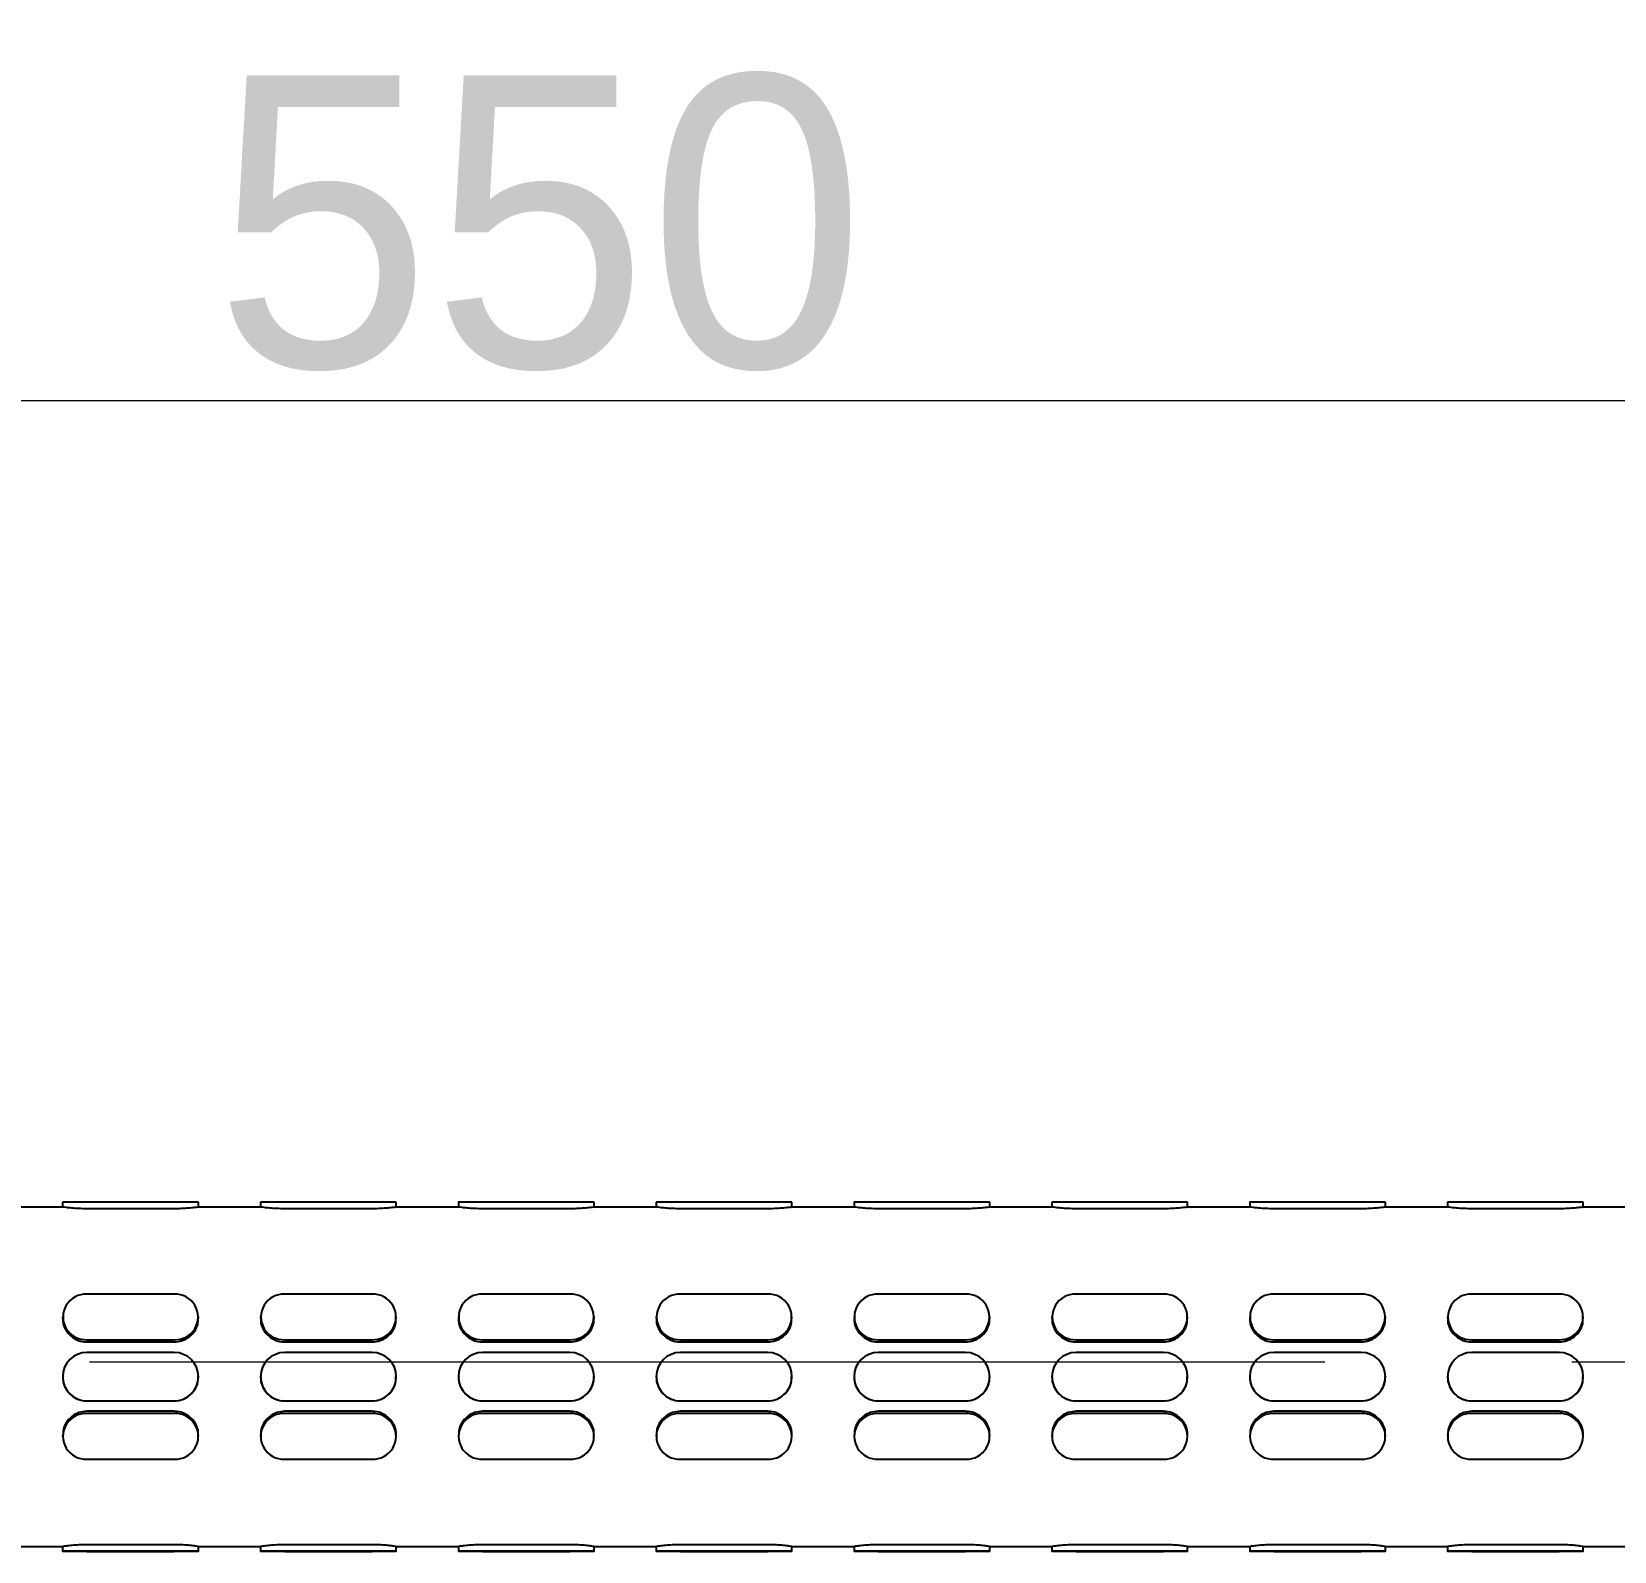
# Model space of a CAD drawing. Extents: x 0 to 3125, y 0 to 2290.
# Drawn here: x 946.8 to 1109.5, y 865 to 1021.3 of the extents above; entities that cross this region are included whole.
import ezdxf

# ---------------------------------------------------------------- set-up
doc = ezdxf.new("R2010")
doc.units = 0
doc.header["$LTSCALE"] = 10
doc.header["$MEASUREMENT"] = 0
doc.header["$PDMODE"] = 3
doc.header["$PDSIZE"] = -10
doc.linetypes.add('CENTERX2', pattern=[20.32, 12.7, -2.54, 2.54, -2.54])
doc.layers.get('0').update_dxf_attribs({"linetype": 'CONTINUOUS'})
doc.layers.get('DEFPOINTS').update_dxf_attribs({"linetype": 'CONTINUOUS'})
doc.layers.add('中心线层', color=1, linetype='CENTERX2', lineweight=25)
doc.styles.add('Daelim Dimension', font='')
doc.styles.get('Daelim Dimension').set_extended_font_data('나눔고딕')
doc.dimstyles.new('DEFAULT', dxfattribs={"dimscale": 2, "dimtxt": 2, "dimasz": 2, "dimexe": 0, "dimexo": 2, "dimgap": 1, "dimtad": 1, "dimdec": 0, "dimzin": 9, "dimdsep": 46, "dimtxsty": 'Daelim Dimension', "dimcen": 0.5, "dimclrd": 5, "dimclre": 5, "dimclrt": 256, "dimadec": 1, "dimazin": 0, "dimtfac": 1, "dimtdec": 0, "dimtix": 1, "dimtmove": 0, "dimatfit": 3, "dimfxl": 1, "dimtolj": 1, "dimtzin": 1, "dimlwd": 9, "dimlwe": 9, "dimarcsym": 0})

# ---------------------------------------------------------------- blocks, each defined once
blk = doc.blocks.new('*D59')
at = {"color": 5, "lineweight": 9, "transparency": 16777216}
for p, q in [((725.05, 904.92), (725.05, 983.29)), ((1269.04, 983.29), (729.05, 983.29)), ((1273.04, 925.36), (1273.04, 983.29))]:
    blk.add_line(p, q, dxfattribs=at)
at = {"color": 5, "transparency": 16777216}
for points in [[(729.05, 983.95), (729.05, 982.62), (725.05, 983.29)], [(1269.04, 983.95), (1269.04, 982.62), (1273.04, 983.29)]]:
    blk.add_solid(points, dxfattribs=at)
at = {"layer": 'DEFPOINTS', "color": 0, "transparency": 16777216}
for p in [(725.05, 983.29), (1273.04, 921.36), (725.05, 900.92)]:
    blk.add_point(p, dxfattribs=at)
at = {"color": 7, "transparency": 16777216, "insert": (999.05, 1001.57), "char_height": 30, "attachment_point": 5, "style": 'Daelim Dimension'}
blk.add_mtext('\\A1;550', dxfattribs=at)

msp = doc.modelspace()

# ---------------------------------------------------------------- linework, layer by layer
at = {"color": 7, "linetype": 'Continuous', "lineweight": 25}
for p, q in [((950.03, 900.42), (943.58, 900.42)), ((949.99, 900.92), (949.99, 900.42)), ((961.46, 900.92), (952.49, 900.92)), ((961.46, 900.24), (952.49, 900.24)), ((970.37, 900.42), (963.92, 900.42)), ((963.95, 900.42), (963.95, 900.92)), ((970.33, 900.92), (970.33, 900.42)), ((981.8, 900.92), (972.83, 900.92)), ((981.8, 900.24), (972.83, 900.24)), ((990.71, 900.42), (984.26, 900.42)), ((984.29, 900.42), (984.29, 900.92)), ((990.68, 900.92), (990.68, 900.42)), ((1002.14, 900.92), (993.17, 900.92)), ((1002.14, 900.24), (993.17, 900.24)), ((1011.05, 900.42), (1004.6, 900.42)), ((1004.63, 900.42), (1004.63, 900.92)), ((1011.02, 900.92), (1011.02, 900.42)), ((1022.48, 900.92), (1013.51, 900.92)), ((1022.48, 900.24), (1013.51, 900.24)), ((1031.39, 900.42), (1024.94, 900.42)), ((1024.97, 900.42), (1024.97, 900.92)), ((1031.36, 900.92), (1031.36, 900.42)), ((1042.82, 900.92), (1033.85, 900.92)), ((1042.82, 900.24), (1033.85, 900.24)), ((1051.73, 900.42), (1045.28, 900.42)), ((1045.31, 900.42), (1045.31, 900.92)), ((1051.7, 900.92), (1051.7, 900.42)), ((1063.16, 900.92), (1054.19, 900.92)), ((1063.16, 900.24), (1054.19, 900.24)), ((1072.07, 900.42), (1065.62, 900.42)), ((1065.65, 900.42), (1065.65, 900.92)), ((1072.04, 900.92), (1072.04, 900.42)), ((1083.5, 900.92), (1074.53, 900.92)), ((1083.5, 900.24), (1074.53, 900.24)), ((1092.41, 900.42), (1085.96, 900.42)), ((1085.99, 900.42), (1085.99, 900.92)), ((1092.38, 900.92), (1092.38, 900.42)), ((1103.84, 900.92), (1094.87, 900.92)), ((1103.84, 900.24), (1094.87, 900.24)), ((1112.75, 900.42), (1106.3, 900.42)), ((1106.33, 900.42), (1106.33, 900.92)), ((961.46, 891.46), (952.49, 891.46)), ((981.8, 891.46), (972.83, 891.46)), ((1002.14, 891.46), (993.17, 891.46)), ((1022.48, 891.46), (1013.51, 891.46)), ((1042.82, 891.46), (1033.85, 891.46)), ((1063.16, 891.46), (1054.19, 891.46)), ((1083.5, 891.46), (1074.53, 891.46)), ((1103.84, 891.46), (1094.87, 891.46)), ((949.99, 889.12), (949.99, 888.95)), ((963.95, 888.95), (963.95, 889.12)), ((970.33, 889.12), (970.33, 888.95)), ((984.29, 888.95), (984.29, 889.12)), ((990.68, 889.12), (990.68, 888.95)), ((1004.63, 888.95), (1004.63, 889.12)), ((1011.02, 889.12), (1011.02, 888.95)), ((1024.97, 888.95), (1024.97, 889.12)), ((1031.36, 889.12), (1031.36, 888.95)), ((1045.31, 888.95), (1045.31, 889.12)), ((1051.7, 889.12), (1051.7, 888.95)), ((1065.65, 888.95), (1065.65, 889.12)), ((1072.04, 889.12), (1072.04, 888.95)), ((1085.99, 888.95), (1085.99, 889.12)), ((1092.38, 889.12), (1092.38, 888.95)), ((1106.33, 888.95), (1106.33, 889.12)), ((952.49, 886.78), (961.46, 886.78)), ((952.49, 886.55), (961.46, 886.55)), ((961.46, 885.48), (952.49, 885.48)), ((972.83, 886.78), (981.8, 886.78)), ((972.83, 886.55), (981.8, 886.55)), ((981.8, 885.48), (972.83, 885.48)), ((993.17, 886.78), (1002.14, 886.78)), ((993.17, 886.55), (1002.14, 886.55)), ((1002.14, 885.48), (993.17, 885.48)), ((1013.51, 886.78), (1022.48, 886.78)), ((1013.51, 886.55), (1022.48, 886.55)), ((1022.48, 885.48), (1013.51, 885.48)), ((1033.85, 886.78), (1042.82, 886.78)), ((1033.85, 886.55), (1042.82, 886.55)), ((1042.82, 885.48), (1033.85, 885.48)), ((1054.19, 886.78), (1063.16, 886.78)), ((1054.19, 886.55), (1063.16, 886.55)), ((1063.16, 885.48), (1054.19, 885.48)), ((1074.53, 886.78), (1083.5, 886.78)), ((1074.53, 886.55), (1083.5, 886.55)), ((1083.5, 885.48), (1074.53, 885.48)), ((1094.87, 886.78), (1103.84, 886.78)), ((1094.87, 886.55), (1103.84, 886.55)), ((1103.84, 885.48), (1094.87, 885.48)), ((949.99, 882.98), (949.99, 882.98)), ((963.95, 882.98), (963.95, 882.98)), ((970.33, 882.98), (970.33, 882.98)), ((984.29, 882.98), (984.29, 882.98)), ((990.68, 882.98), (990.68, 882.98)), ((1004.63, 882.98), (1004.63, 882.98)), ((1011.02, 882.98), (1011.02, 882.98)), ((1024.97, 882.98), (1024.97, 882.98)), ((1031.36, 882.98), (1031.36, 882.98)), ((1045.31, 882.98), (1045.31, 882.98)), ((1051.7, 882.98), (1051.7, 882.98)), ((1065.65, 882.98), (1065.65, 882.98)), ((1072.04, 882.98), (1072.04, 882.98)), ((1085.99, 882.98), (1085.99, 882.98)), ((1092.38, 882.98), (1092.38, 882.98)), ((1106.33, 882.98), (1106.33, 882.98)), ((952.49, 880.49), (961.46, 880.49)), ((952.49, 880.49), (961.46, 880.49)), ((972.83, 880.49), (981.8, 880.49)), ((972.83, 880.49), (981.8, 880.49)), ((993.17, 880.49), (1002.14, 880.49)), ((993.17, 880.49), (1002.14, 880.49)), ((1013.51, 880.49), (1022.48, 880.49)), ((1013.51, 880.49), (1022.48, 880.49)), ((1033.85, 880.49), (1042.82, 880.49)), ((1033.85, 880.49), (1042.82, 880.49)), ((1054.19, 880.49), (1063.16, 880.49)), ((1054.19, 880.49), (1063.16, 880.49)), ((1074.53, 880.49), (1083.5, 880.49)), ((1074.53, 880.49), (1083.5, 880.49)), ((1094.87, 880.49), (1103.84, 880.49)), ((1094.87, 880.49), (1103.84, 880.49)), ((961.46, 879.42), (952.49, 879.42)), ((961.46, 879.19), (952.49, 879.19)), ((981.8, 879.42), (972.83, 879.42)), ((981.8, 879.19), (972.83, 879.19)), ((1002.14, 879.42), (993.17, 879.42)), ((1002.14, 879.19), (993.17, 879.19)), ((1022.48, 879.42), (1013.51, 879.42)), ((1022.48, 879.19), (1013.51, 879.19)), ((1042.82, 879.42), (1033.85, 879.42)), ((1042.82, 879.19), (1033.85, 879.19)), ((1063.16, 879.42), (1054.19, 879.42)), ((1063.16, 879.19), (1054.19, 879.19)), ((1083.5, 879.42), (1074.53, 879.42)), ((1083.5, 879.19), (1074.53, 879.19)), ((1103.84, 879.42), (1094.87, 879.42)), ((1103.84, 879.19), (1094.87, 879.19)), ((949.99, 877.02), (949.99, 876.85)), ((963.95, 876.85), (963.95, 877.02)), ((970.33, 877.02), (970.33, 876.85)), ((984.29, 876.85), (984.29, 877.02)), ((990.68, 877.02), (990.68, 876.85)), ((1004.63, 876.85), (1004.63, 877.02)), ((1011.02, 877.02), (1011.02, 876.85)), ((1024.97, 876.85), (1024.97, 877.02)), ((1031.36, 877.02), (1031.36, 876.85)), ((1045.31, 876.85), (1045.31, 877.02)), ((1051.7, 877.02), (1051.7, 876.85)), ((1065.65, 876.85), (1065.65, 877.02)), ((1072.04, 877.02), (1072.04, 876.85)), ((1085.99, 876.85), (1085.99, 877.02)), ((1092.38, 877.02), (1092.38, 876.85)), ((1106.33, 876.85), (1106.33, 877.02)), ((952.49, 874.5), (961.46, 874.5)), ((972.83, 874.5), (981.8, 874.5)), ((993.17, 874.5), (1002.14, 874.5)), ((1013.51, 874.5), (1022.48, 874.5)), ((1033.85, 874.5), (1042.82, 874.5)), ((1054.19, 874.5), (1063.16, 874.5)), ((1074.53, 874.5), (1083.5, 874.5)), ((1094.87, 874.5), (1103.84, 874.5)), ((961.46, 865.71), (952.49, 865.71)), ((981.8, 865.71), (972.83, 865.71)), ((1002.14, 865.71), (993.17, 865.71)), ((1022.48, 865.71), (1013.51, 865.71)), ((1042.82, 865.71), (1033.85, 865.71)), ((1063.16, 865.71), (1054.19, 865.71)), ((1083.5, 865.71), (1074.53, 865.71)), ((1103.84, 865.71), (1094.87, 865.71)), ((943.58, 865.53), (950.03, 865.53)), ((949.99, 865.53), (949.99, 865.03)), ((961.46, 865.03), (952.49, 865.03)), ((952.49, 865.02), (961.46, 865.02)), ((963.92, 865.53), (970.37, 865.53)), ((963.95, 865.03), (963.95, 865.53)), ((970.33, 865.53), (970.33, 865.03)), ((981.8, 865.03), (972.83, 865.03)), ((972.83, 865.02), (981.8, 865.02)), ((984.26, 865.53), (990.71, 865.53)), ((984.29, 865.03), (984.29, 865.53)), ((990.68, 865.53), (990.68, 865.03)), ((1002.14, 865.03), (993.17, 865.03)), ((993.17, 865.02), (1002.14, 865.02)), ((1004.6, 865.53), (1011.05, 865.53)), ((1004.63, 865.03), (1004.63, 865.53)), ((1011.02, 865.53), (1011.02, 865.03)), ((1022.48, 865.03), (1013.51, 865.03)), ((1013.51, 865.02), (1022.48, 865.02)), ((1024.94, 865.53), (1031.39, 865.53)), ((1024.97, 865.03), (1024.97, 865.53)), ((1031.36, 865.53), (1031.36, 865.03)), ((1042.82, 865.03), (1033.85, 865.03)), ((1033.85, 865.02), (1042.82, 865.02)), ((1045.28, 865.53), (1051.73, 865.53)), ((1045.31, 865.03), (1045.31, 865.53)), ((1051.7, 865.53), (1051.7, 865.03)), ((1063.16, 865.03), (1054.19, 865.03)), ((1054.19, 865.02), (1063.16, 865.02)), ((1065.62, 865.53), (1072.07, 865.53)), ((1065.65, 865.03), (1065.65, 865.53)), ((1072.04, 865.53), (1072.04, 865.03)), ((1083.5, 865.03), (1074.53, 865.03)), ((1074.53, 865.02), (1083.5, 865.02)), ((1085.96, 865.53), (1092.41, 865.53)), ((1085.99, 865.03), (1085.99, 865.53)), ((1092.38, 865.53), (1092.38, 865.03)), ((1103.84, 865.03), (1094.87, 865.03)), ((1094.87, 865.02), (1103.84, 865.02)), ((1106.3, 865.53), (1112.75, 865.53)), ((1106.33, 865.03), (1106.33, 865.53))]:
    msp.add_line(p, q, dxfattribs=at)
at = {"color": 7, "linetype": 'Continuous', "lineweight": 25, "flags": 128}
for points in [[(952.49, 865.03), (951.53, 865.03), (950.72, 865.03), (950.18, 865.03), (949.99, 865.03), (950.18, 865.03), (950.72, 865.03), (951.53, 865.03), (952.49, 865.02)], [(961.46, 865.02), (962.42, 865.03), (963.22, 865.03), (963.76, 865.03), (963.95, 865.03), (963.76, 865.03), (963.22, 865.03), (962.42, 865.03), (961.46, 865.03)], [(972.83, 865.03), (971.87, 865.03), (971.07, 865.03), (970.52, 865.03), (970.33, 865.03), (970.52, 865.03), (971.07, 865.03), (971.87, 865.03), (972.83, 865.02)], [(981.8, 865.02), (982.76, 865.03), (983.56, 865.03), (984.1, 865.03), (984.29, 865.03), (984.1, 865.03), (983.56, 865.03), (982.76, 865.03), (981.8, 865.03)], [(993.17, 865.03), (992.21, 865.03), (991.41, 865.03), (990.86, 865.03), (990.68, 865.03), (990.86, 865.03), (991.41, 865.03), (992.21, 865.03), (993.17, 865.02)], [(1002.14, 865.02), (1003.1, 865.03), (1003.9, 865.03), (1004.44, 865.03), (1004.63, 865.03), (1004.44, 865.03), (1003.9, 865.03), (1003.1, 865.03), (1002.14, 865.03)], [(1013.51, 865.03), (1012.55, 865.03), (1011.75, 865.03), (1011.2, 865.03), (1011.02, 865.03), (1011.2, 865.03), (1011.75, 865.03), (1012.55, 865.03), (1013.51, 865.02)], [(1022.48, 865.02), (1023.44, 865.03), (1024.24, 865.03), (1024.78, 865.03), (1024.97, 865.03), (1024.78, 865.03), (1024.24, 865.03), (1023.44, 865.03), (1022.48, 865.03)], [(1033.85, 865.03), (1032.89, 865.03), (1032.09, 865.03), (1031.54, 865.03), (1031.36, 865.03), (1031.54, 865.03), (1032.09, 865.03), (1032.89, 865.03), (1033.85, 865.02)], [(1042.82, 865.02), (1043.78, 865.03), (1044.58, 865.03), (1045.12, 865.03), (1045.31, 865.03), (1045.12, 865.03), (1044.58, 865.03), (1043.78, 865.03), (1042.82, 865.03)], [(1054.19, 865.03), (1053.23, 865.03), (1052.43, 865.03), (1051.89, 865.03), (1051.7, 865.03), (1051.89, 865.03), (1052.43, 865.03), (1053.23, 865.03), (1054.19, 865.02)], [(1063.16, 865.02), (1064.12, 865.03), (1064.92, 865.03), (1065.46, 865.03), (1065.65, 865.03), (1065.46, 865.03), (1064.92, 865.03), (1064.12, 865.03), (1063.16, 865.03)], [(1074.53, 865.03), (1073.57, 865.03), (1072.77, 865.03), (1072.23, 865.03), (1072.04, 865.03), (1072.23, 865.03), (1072.77, 865.03), (1073.57, 865.03), (1074.53, 865.02)], [(1083.5, 865.02), (1084.46, 865.03), (1085.26, 865.03), (1085.8, 865.03), (1085.99, 865.03), (1085.8, 865.03), (1085.26, 865.03), (1084.46, 865.03), (1083.5, 865.03)], [(1094.87, 865.03), (1093.91, 865.03), (1093.11, 865.03), (1092.57, 865.03), (1092.38, 865.03), (1092.57, 865.03), (1093.11, 865.03), (1093.91, 865.03), (1094.87, 865.02)], [(1103.84, 865.02), (1104.8, 865.03), (1105.6, 865.03), (1106.14, 865.03), (1106.33, 865.03), (1106.14, 865.03), (1105.6, 865.03), (1104.8, 865.03), (1103.84, 865.03)]]:
    msp.add_lwpolyline(points, dxfattribs=at)
at = {"color": 7, "linetype": 'Continuous', "lineweight": 25}
for centre, radius, start, end in [((951.86, -135.32), 1036.25, 89.96558, 90.10338), ((962.08, -135.32), 1036.25, 89.89662, 90.03442), ((972.2, -135.32), 1036.25, 89.96558, 90.10338), ((982.42, -135.32), 1036.25, 89.89662, 90.03442), ((992.54, -135.32), 1036.25, 89.96558, 90.10338), ((1002.76, -135.32), 1036.25, 89.89662, 90.03442), ((1012.88, -135.32), 1036.25, 89.96558, 90.10338), ((1023.1, -135.32), 1036.25, 89.89662, 90.03442), ((1033.22, -135.32), 1036.25, 89.96558, 90.10338), ((1043.44, -135.32), 1036.25, 89.89662, 90.03442), ((1053.56, -135.32), 1036.25, 89.96558, 90.10338), ((1063.78, -135.32), 1036.25, 89.89662, 90.03442), ((1073.9, -135.32), 1036.25, 89.96558, 90.10338), ((1084.12, -135.32), 1036.25, 89.89662, 90.03442), ((1094.24, -135.32), 1036.25, 89.96558, 90.10338), ((1104.46, -135.32), 1036.25, 89.89662, 90.03442), ((952.37, 889.12), 2.34, 87.1225, 272.8775), ((961.58, 889.12), 2.34, 267.1225, 92.8775), ((972.71, 889.12), 2.34, 87.1225, 272.8775), ((981.92, 889.12), 2.34, 267.1225, 92.8775), ((993.05, 889.12), 2.34, 87.1225, 272.8775), ((1002.26, 889.12), 2.34, 267.1225, 92.8775), ((1013.39, 889.12), 2.34, 87.1225, 272.8775), ((1022.6, 889.12), 2.34, 267.1225, 92.8775), ((1033.73, 889.12), 2.34, 87.1225, 272.8775), ((1042.94, 889.12), 2.34, 267.1225, 92.8775), ((1054.07, 889.12), 2.34, 87.1225, 272.8775), ((1063.28, 889.12), 2.34, 267.1225, 92.8775), ((1074.41, 889.12), 2.34, 87.1225, 272.8775), ((1083.62, 889.12), 2.34, 267.1225, 92.8775), ((1094.75, 889.12), 2.34, 87.1225, 272.8775), ((1103.96, 889.12), 2.34, 267.1225, 92.8775), ((952.49, 882.98), 2.49, 90, 270), ((961.46, 882.98), 2.49, 270, 90), ((972.83, 882.98), 2.49, 90, 270), ((981.8, 882.98), 2.49, 270, 90), ((993.17, 882.98), 2.49, 90, 270), ((1002.14, 882.98), 2.49, 270, 90), ((1013.51, 882.98), 2.49, 90, 270), ((1022.48, 882.98), 2.49, 270, 90), ((1033.85, 882.98), 2.49, 90, 270), ((1042.82, 882.98), 2.49, 270, 90), ((1054.19, 882.98), 2.49, 90, 270), ((1063.16, 882.98), 2.49, 270, 90), ((1074.53, 882.98), 2.49, 90, 270), ((1083.5, 882.98), 2.49, 270, 90), ((1094.87, 882.98), 2.49, 90, 270), ((1103.84, 882.98), 2.49, 270, 90), ((952.37, 876.85), 2.35, 87.1426, 272.8574), ((961.58, 876.85), 2.35, 267.1426, 92.8574), ((972.71, 876.85), 2.35, 87.1426, 272.8574), ((981.92, 876.85), 2.35, 267.1426, 92.8574), ((993.05, 876.85), 2.35, 87.1426, 272.8574), ((1002.26, 876.85), 2.35, 267.1426, 92.8574), ((1013.39, 876.85), 2.35, 87.1426, 272.8574), ((1022.6, 876.85), 2.35, 267.1426, 92.8574), ((1033.73, 876.85), 2.35, 87.1426, 272.8574), ((1042.94, 876.85), 2.35, 267.1426, 92.8574), ((1054.07, 876.85), 2.35, 87.1426, 272.8574), ((1063.28, 876.85), 2.35, 267.1426, 92.8574), ((1074.41, 876.85), 2.35, 87.1426, 272.8574), ((1083.62, 876.85), 2.35, 267.1426, 92.8574), ((1094.75, 876.85), 2.35, 87.1426, 272.8574), ((1103.96, 876.85), 2.35, 267.1426, 92.8574)]:
    msp.add_arc(centre, radius, start, end, dxfattribs=at)
for points, knots in [([(952.49, 900.24), (952.21, 900.25), (951.65, 900.26), (950.91, 900.31), (950.35, 900.37), (950.03, 900.42), (950.03, 900.42), (950.03, 900.42)], [0, 0, 0, 0, 0.21392, 0.427788, 0.643031, 0.859194, 1, 1, 1, 1]), ([(963.92, 900.42), (963.93, 900.42), (963.97, 900.42), (963.74, 900.39), (963.27, 900.34), (962.57, 900.27), (961.93, 900.25), (961.56, 900.25), (961.46, 900.24)], [0, 0, 0, 0, 0.0684046, 0.2813361, 0.4950203, 0.7106049, 0.9263105, 1, 1, 1, 1]), ([(972.83, 900.24), (972.55, 900.25), (971.99, 900.26), (971.25, 900.31), (970.69, 900.37), (970.37, 900.42), (970.37, 900.42), (970.37, 900.42)], [0, 0, 0, 0, 0.2139203, 0.4277875, 0.6430314, 0.8591936, 1, 1, 1, 1]), ([(984.26, 900.42), (984.27, 900.42), (984.31, 900.42), (984.08, 900.39), (983.61, 900.34), (982.91, 900.27), (982.27, 900.25), (981.9, 900.25), (981.8, 900.24)], [0, 0, 0, 0, 0.0684046, 0.2813361, 0.4950203, 0.7106049, 0.9263105, 1, 1, 1, 1]), ([(993.17, 900.24), (992.89, 900.25), (992.33, 900.26), (991.59, 900.31), (991.03, 900.37), (990.71, 900.42), (990.71, 900.42), (990.71, 900.42)], [0, 0, 0, 0, 0.2139203, 0.4277875, 0.6430314, 0.8591936, 1, 1, 1, 1]), ([(1004.6, 900.42), (1004.61, 900.42), (1004.65, 900.42), (1004.42, 900.39), (1003.95, 900.34), (1003.25, 900.27), (1002.61, 900.25), (1002.24, 900.25), (1002.14, 900.24)], [0, 0, 0, 0, 0.0684046, 0.2813361, 0.4950203, 0.7106049, 0.9263105, 1, 1, 1, 1]), ([(1013.51, 900.24), (1013.23, 900.25), (1012.67, 900.26), (1011.93, 900.31), (1011.37, 900.37), (1011.05, 900.42), (1011.05, 900.42), (1011.05, 900.42)], [0, 0, 0, 0, 0.21392, 0.427788, 0.643031, 0.859194, 1, 1, 1, 1]), ([(1024.94, 900.42), (1024.95, 900.42), (1024.99, 900.42), (1024.76, 900.39), (1024.29, 900.34), (1023.59, 900.27), (1022.95, 900.25), (1022.58, 900.25), (1022.48, 900.24)], [0, 0, 0, 0, 0.0684046, 0.2813361, 0.4950203, 0.7106049, 0.9263105, 1, 1, 1, 1]), ([(1033.85, 900.24), (1033.57, 900.25), (1033.01, 900.26), (1032.27, 900.31), (1031.71, 900.37), (1031.39, 900.42), (1031.39, 900.42), (1031.39, 900.42)], [0, 0, 0, 0, 0.21392, 0.427788, 0.643031, 0.859194, 1, 1, 1, 1]), ([(1045.28, 900.42), (1045.29, 900.42), (1045.33, 900.42), (1045.1, 900.39), (1044.63, 900.34), (1043.93, 900.27), (1043.29, 900.25), (1042.92, 900.25), (1042.82, 900.24)], [0, 0, 0, 0, 0.0684046, 0.2813361, 0.4950203, 0.7106049, 0.9263105, 1, 1, 1, 1]), ([(1054.19, 900.24), (1053.91, 900.25), (1053.35, 900.26), (1052.61, 900.31), (1052.05, 900.37), (1051.73, 900.42), (1051.73, 900.42), (1051.73, 900.42)], [0, 0, 0, 0, 0.21392, 0.427788, 0.643031, 0.859194, 1, 1, 1, 1]), ([(1065.62, 900.42), (1065.63, 900.42), (1065.67, 900.42), (1065.44, 900.39), (1064.97, 900.34), (1064.27, 900.27), (1063.63, 900.25), (1063.26, 900.25), (1063.16, 900.24)], [0, 0, 0, 0, 0.0684046, 0.2813361, 0.4950203, 0.7106049, 0.9263105, 1, 1, 1, 1]), ([(1074.53, 900.24), (1074.25, 900.25), (1073.69, 900.26), (1072.95, 900.31), (1072.39, 900.37), (1072.07, 900.42), (1072.07, 900.42), (1072.07, 900.42)], [0, 0, 0, 0, 0.21392, 0.427788, 0.643031, 0.859194, 1, 1, 1, 1]), ([(1085.96, 900.42), (1085.97, 900.42), (1086.01, 900.42), (1085.78, 900.39), (1085.31, 900.34), (1084.61, 900.27), (1083.97, 900.25), (1083.6, 900.25), (1083.5, 900.24)], [0, 0, 0, 0, 0.068405, 0.281336, 0.49502, 0.710605, 0.92631, 1, 1, 1, 1]), ([(1094.87, 900.24), (1094.59, 900.25), (1094.03, 900.26), (1093.29, 900.31), (1092.73, 900.37), (1092.41, 900.42), (1092.41, 900.42), (1092.41, 900.42)], [0, 0, 0, 0, 0.21392, 0.427788, 0.643031, 0.859194, 1, 1, 1, 1]), ([(1106.3, 900.42), (1106.31, 900.42), (1106.35, 900.42), (1106.12, 900.39), (1105.65, 900.34), (1104.95, 900.27), (1104.31, 900.25), (1103.94, 900.25), (1103.84, 900.24)], [0, 0, 0, 0, 0.0684046, 0.2813361, 0.4950203, 0.7106049, 0.9263105, 1, 1, 1, 1]), ([(950.03, 888.95), (950.02, 888.86), (949.98, 888.52), (950.21, 887.91), (950.68, 887.24), (951.37, 886.76), (952.02, 886.56), (952.39, 886.55), (952.49, 886.55)], [0, 0, 0, 0, 0.070496, 0.28295, 0.496154, 0.711255, 0.926476, 1, 1, 1, 1]), ([(961.46, 886.55), (961.74, 886.58), (962.3, 886.63), (963.04, 887.05), (963.6, 887.66), (963.92, 888.33), (963.92, 888.77), (963.92, 888.95)], [0, 0, 0, 0, 0.213248, 0.426444, 0.641012, 0.856495, 1, 1, 1, 1]), ([(970.37, 888.95), (970.36, 888.86), (970.32, 888.52), (970.55, 887.91), (971.02, 887.24), (971.71, 886.76), (972.36, 886.56), (972.73, 886.55), (972.83, 886.55)], [0, 0, 0, 0, 0.070496, 0.28295, 0.496154, 0.711255, 0.926476, 1, 1, 1, 1]), ([(981.8, 886.55), (982.08, 886.58), (982.64, 886.63), (983.38, 887.05), (983.94, 887.66), (984.26, 888.33), (984.26, 888.77), (984.26, 888.95)], [0, 0, 0, 0, 0.213248, 0.426444, 0.641012, 0.856495, 1, 1, 1, 1]), ([(990.71, 888.95), (990.7, 888.86), (990.66, 888.52), (990.89, 887.91), (991.36, 887.24), (992.06, 886.76), (992.7, 886.56), (993.07, 886.55), (993.17, 886.55)], [0, 0, 0, 0, 0.070496, 0.28295, 0.496154, 0.711255, 0.926476, 1, 1, 1, 1]), ([(1002.14, 886.55), (1002.42, 886.58), (1002.98, 886.63), (1003.72, 887.05), (1004.28, 887.66), (1004.6, 888.33), (1004.6, 888.77), (1004.6, 888.95)], [0, 0, 0, 0, 0.213248, 0.426444, 0.641012, 0.856495, 1, 1, 1, 1]), ([(1011.05, 888.95), (1011.04, 888.86), (1011, 888.52), (1011.23, 887.91), (1011.7, 887.24), (1012.4, 886.76), (1013.04, 886.56), (1013.41, 886.55), (1013.51, 886.55)], [0, 0, 0, 0, 0.070496, 0.28295, 0.496154, 0.711255, 0.926476, 1, 1, 1, 1]), ([(1022.48, 886.55), (1022.76, 886.58), (1023.32, 886.63), (1024.06, 887.05), (1024.62, 887.66), (1024.94, 888.33), (1024.94, 888.77), (1024.94, 888.95)], [0, 0, 0, 0, 0.213248, 0.426444, 0.641012, 0.856495, 1, 1, 1, 1]), ([(1031.39, 888.95), (1031.38, 888.86), (1031.34, 888.52), (1031.57, 887.91), (1032.04, 887.24), (1032.74, 886.76), (1033.38, 886.56), (1033.75, 886.55), (1033.85, 886.55)], [0, 0, 0, 0, 0.070496, 0.28295, 0.496154, 0.711255, 0.926476, 1, 1, 1, 1]), ([(1042.82, 886.55), (1043.1, 886.58), (1043.66, 886.63), (1044.4, 887.05), (1044.96, 887.66), (1045.28, 888.33), (1045.28, 888.77), (1045.28, 888.95)], [0, 0, 0, 0, 0.213248, 0.426444, 0.641012, 0.856495, 1, 1, 1, 1]), ([(1051.73, 888.95), (1051.72, 888.86), (1051.68, 888.52), (1051.91, 887.91), (1052.38, 887.24), (1053.08, 886.76), (1053.72, 886.56), (1054.09, 886.55), (1054.19, 886.55)], [0, 0, 0, 0, 0.070496, 0.28295, 0.496154, 0.711255, 0.926476, 1, 1, 1, 1]), ([(1063.16, 886.55), (1063.44, 886.58), (1064, 886.63), (1064.74, 887.05), (1065.3, 887.66), (1065.62, 888.33), (1065.62, 888.77), (1065.62, 888.95)], [0, 0, 0, 0, 0.213248, 0.426444, 0.641012, 0.856495, 1, 1, 1, 1]), ([(1072.07, 888.95), (1072.06, 888.86), (1072.02, 888.52), (1072.25, 887.91), (1072.72, 887.24), (1073.42, 886.76), (1074.06, 886.56), (1074.43, 886.55), (1074.53, 886.55)], [0, 0, 0, 0, 0.070496, 0.28295, 0.496154, 0.711255, 0.926476, 1, 1, 1, 1]), ([(1083.5, 886.55), (1083.78, 886.58), (1084.34, 886.63), (1085.08, 887.05), (1085.64, 887.66), (1085.96, 888.33), (1085.96, 888.77), (1085.96, 888.95)], [0, 0, 0, 0, 0.213248, 0.426444, 0.641012, 0.856495, 1, 1, 1, 1]), ([(1092.41, 888.95), (1092.4, 888.86), (1092.36, 888.52), (1092.59, 887.91), (1093.06, 887.24), (1093.76, 886.76), (1094.4, 886.56), (1094.77, 886.55), (1094.87, 886.55)], [0, 0, 0, 0, 0.070496, 0.28295, 0.496154, 0.711255, 0.926476, 1, 1, 1, 1]), ([(1103.84, 886.55), (1104.12, 886.58), (1104.68, 886.63), (1105.42, 887.05), (1105.98, 887.66), (1106.3, 888.33), (1106.3, 888.77), (1106.3, 888.95)], [0, 0, 0, 0, 0.213248, 0.426444, 0.641012, 0.856495, 1, 1, 1, 1]), ([(950.03, 882.98), (950.02, 882.89), (949.98, 882.52), (950.21, 881.89), (950.68, 881.2), (951.37, 880.7), (952.02, 880.51), (952.39, 880.49), (952.49, 880.49)], [0, 0, 0, 0, 0.070496, 0.28295, 0.496154, 0.711255, 0.926476, 1, 1, 1, 1]), ([(961.46, 880.49), (961.74, 880.52), (962.3, 880.57), (963.04, 881), (963.6, 881.63), (963.92, 882.33), (963.92, 882.8), (963.92, 882.99)], [0, 0, 0, 0, 0.213248, 0.426444, 0.641012, 0.856495, 1, 1, 1, 1]), ([(970.37, 882.98), (970.36, 882.89), (970.32, 882.52), (970.55, 881.89), (971.02, 881.2), (971.71, 880.7), (972.36, 880.51), (972.73, 880.49), (972.83, 880.49)], [0, 0, 0, 0, 0.070496, 0.28295, 0.496154, 0.711255, 0.926476, 1, 1, 1, 1]), ([(981.8, 880.49), (982.08, 880.52), (982.64, 880.57), (983.38, 881), (983.94, 881.63), (984.26, 882.33), (984.26, 882.8), (984.26, 882.99)], [0, 0, 0, 0, 0.213248, 0.426444, 0.641012, 0.856495, 1, 1, 1, 1]), ([(990.71, 882.98), (990.7, 882.89), (990.66, 882.52), (990.89, 881.89), (991.36, 881.2), (992.06, 880.7), (992.7, 880.51), (993.07, 880.49), (993.17, 880.49)], [0, 0, 0, 0, 0.070496, 0.28295, 0.496154, 0.711255, 0.926476, 1, 1, 1, 1]), ([(1002.14, 880.49), (1002.42, 880.52), (1002.98, 880.57), (1003.72, 881), (1004.28, 881.63), (1004.6, 882.33), (1004.6, 882.8), (1004.6, 882.99)], [0, 0, 0, 0, 0.213248, 0.426444, 0.641012, 0.856495, 1, 1, 1, 1]), ([(1011.05, 882.98), (1011.04, 882.89), (1011, 882.52), (1011.23, 881.89), (1011.7, 881.2), (1012.4, 880.7), (1013.04, 880.51), (1013.41, 880.49), (1013.51, 880.49)], [0, 0, 0, 0, 0.070496, 0.28295, 0.496154, 0.711255, 0.926476, 1, 1, 1, 1]), ([(1022.48, 880.49), (1022.76, 880.52), (1023.32, 880.57), (1024.06, 881), (1024.62, 881.63), (1024.94, 882.33), (1024.94, 882.8), (1024.94, 882.99)], [0, 0, 0, 0, 0.213248, 0.426444, 0.641012, 0.856495, 1, 1, 1, 1]), ([(1031.39, 882.98), (1031.38, 882.89), (1031.34, 882.52), (1031.57, 881.89), (1032.04, 881.2), (1032.74, 880.7), (1033.38, 880.51), (1033.75, 880.49), (1033.85, 880.49)], [0, 0, 0, 0, 0.070496, 0.28295, 0.496154, 0.711255, 0.926476, 1, 1, 1, 1]), ([(1042.82, 880.49), (1043.1, 880.52), (1043.66, 880.57), (1044.4, 881), (1044.96, 881.63), (1045.28, 882.33), (1045.28, 882.8), (1045.28, 882.99)], [0, 0, 0, 0, 0.213248, 0.426444, 0.641012, 0.856495, 1, 1, 1, 1]), ([(1051.73, 882.98), (1051.72, 882.89), (1051.68, 882.52), (1051.91, 881.89), (1052.38, 881.2), (1053.08, 880.7), (1053.72, 880.51), (1054.09, 880.49), (1054.19, 880.49)], [0, 0, 0, 0, 0.070496, 0.28295, 0.496154, 0.711255, 0.926476, 1, 1, 1, 1]), ([(1063.16, 880.49), (1063.44, 880.52), (1064, 880.57), (1064.74, 881), (1065.3, 881.63), (1065.62, 882.33), (1065.62, 882.8), (1065.62, 882.99)], [0, 0, 0, 0, 0.213248, 0.426444, 0.641012, 0.856495, 1, 1, 1, 1]), ([(1072.07, 882.98), (1072.06, 882.89), (1072.02, 882.52), (1072.25, 881.89), (1072.72, 881.2), (1073.42, 880.7), (1074.06, 880.51), (1074.43, 880.49), (1074.53, 880.49)], [0, 0, 0, 0, 0.070496, 0.28295, 0.496154, 0.711255, 0.926476, 1, 1, 1, 1]), ([(1083.5, 880.49), (1083.78, 880.52), (1084.34, 880.57), (1085.08, 881), (1085.64, 881.63), (1085.96, 882.33), (1085.96, 882.8), (1085.96, 882.99)], [0, 0, 0, 0, 0.213248, 0.426444, 0.641012, 0.856495, 1, 1, 1, 1]), ([(1092.41, 882.98), (1092.4, 882.89), (1092.36, 882.52), (1092.59, 881.89), (1093.06, 881.2), (1093.76, 880.7), (1094.4, 880.51), (1094.77, 880.49), (1094.87, 880.49)], [0, 0, 0, 0, 0.070496, 0.28295, 0.496154, 0.711255, 0.926476, 1, 1, 1, 1]), ([(1103.84, 880.49), (1104.12, 880.52), (1104.68, 880.57), (1105.42, 881), (1105.98, 881.63), (1106.3, 882.33), (1106.3, 882.8), (1106.3, 882.99)], [0, 0, 0, 0, 0.213248, 0.426444, 0.641012, 0.856495, 1, 1, 1, 1]), ([(952.49, 879.42), (952.21, 879.39), (951.65, 879.34), (950.91, 878.92), (950.35, 878.31), (950.03, 877.63), (950.03, 877.19), (950.03, 877.02)], [0, 0, 0, 0, 0.213248, 0.426444, 0.641012, 0.856495, 1, 1, 1, 1]), ([(963.92, 877.02), (963.93, 877.1), (963.97, 877.45), (963.74, 878.06), (963.27, 878.73), (962.57, 879.21), (961.93, 879.4), (961.56, 879.42), (961.46, 879.42)], [0, 0, 0, 0, 0.070496, 0.28295, 0.496154, 0.711255, 0.926476, 1, 1, 1, 1]), ([(972.83, 879.42), (972.55, 879.39), (971.99, 879.34), (971.25, 878.92), (970.69, 878.31), (970.37, 877.63), (970.37, 877.19), (970.37, 877.02)], [0, 0, 0, 0, 0.213248, 0.426444, 0.641012, 0.856495, 1, 1, 1, 1]), ([(984.26, 877.02), (984.27, 877.1), (984.31, 877.45), (984.08, 878.06), (983.61, 878.73), (982.91, 879.21), (982.27, 879.4), (981.9, 879.42), (981.8, 879.42)], [0, 0, 0, 0, 0.070496, 0.28295, 0.496154, 0.711255, 0.926476, 1, 1, 1, 1]), ([(993.17, 879.42), (992.89, 879.39), (992.33, 879.34), (991.59, 878.92), (991.03, 878.31), (990.71, 877.63), (990.71, 877.19), (990.71, 877.02)], [0, 0, 0, 0, 0.213248, 0.426444, 0.641012, 0.856495, 1, 1, 1, 1]), ([(1004.6, 877.02), (1004.61, 877.1), (1004.65, 877.45), (1004.42, 878.06), (1003.95, 878.73), (1003.25, 879.21), (1002.61, 879.4), (1002.24, 879.42), (1002.14, 879.42)], [0, 0, 0, 0, 0.070496, 0.28295, 0.496154, 0.711255, 0.926476, 1, 1, 1, 1]), ([(1013.51, 879.42), (1013.23, 879.39), (1012.67, 879.34), (1011.93, 878.92), (1011.37, 878.31), (1011.05, 877.63), (1011.05, 877.19), (1011.05, 877.02)], [0, 0, 0, 0, 0.213248, 0.426444, 0.641012, 0.856495, 1, 1, 1, 1]), ([(1024.94, 877.02), (1024.95, 877.1), (1024.99, 877.45), (1024.76, 878.06), (1024.29, 878.73), (1023.59, 879.21), (1022.95, 879.4), (1022.58, 879.42), (1022.48, 879.42)], [0, 0, 0, 0, 0.070496, 0.28295, 0.496154, 0.711255, 0.926476, 1, 1, 1, 1]), ([(1033.85, 879.42), (1033.57, 879.39), (1033.01, 879.34), (1032.27, 878.92), (1031.71, 878.31), (1031.39, 877.63), (1031.39, 877.19), (1031.39, 877.02)], [0, 0, 0, 0, 0.213248, 0.426444, 0.641012, 0.856495, 1, 1, 1, 1]), ([(1045.28, 877.02), (1045.29, 877.1), (1045.33, 877.45), (1045.1, 878.06), (1044.63, 878.73), (1043.93, 879.21), (1043.29, 879.4), (1042.92, 879.42), (1042.82, 879.42)], [0, 0, 0, 0, 0.070496, 0.28295, 0.496154, 0.711255, 0.926476, 1, 1, 1, 1]), ([(1054.19, 879.42), (1053.91, 879.39), (1053.35, 879.34), (1052.61, 878.92), (1052.05, 878.31), (1051.73, 877.63), (1051.73, 877.19), (1051.73, 877.02)], [0, 0, 0, 0, 0.213248, 0.426444, 0.641012, 0.856495, 1, 1, 1, 1]), ([(1065.62, 877.02), (1065.63, 877.1), (1065.67, 877.45), (1065.44, 878.06), (1064.97, 878.73), (1064.27, 879.21), (1063.63, 879.4), (1063.26, 879.42), (1063.16, 879.42)], [0, 0, 0, 0, 0.070496, 0.28295, 0.496154, 0.711255, 0.926476, 1, 1, 1, 1]), ([(1074.53, 879.42), (1074.25, 879.39), (1073.69, 879.34), (1072.95, 878.92), (1072.39, 878.31), (1072.07, 877.63), (1072.07, 877.19), (1072.07, 877.02)], [0, 0, 0, 0, 0.213248, 0.426444, 0.641012, 0.856495, 1, 1, 1, 1]), ([(1085.96, 877.02), (1085.97, 877.1), (1086.01, 877.45), (1085.78, 878.06), (1085.31, 878.73), (1084.61, 879.21), (1083.97, 879.4), (1083.6, 879.42), (1083.5, 879.42)], [0, 0, 0, 0, 0.070496, 0.28295, 0.496154, 0.711255, 0.926476, 1, 1, 1, 1]), ([(1094.87, 879.42), (1094.59, 879.39), (1094.03, 879.34), (1093.29, 878.92), (1092.73, 878.31), (1092.41, 877.63), (1092.41, 877.19), (1092.41, 877.02)], [0, 0, 0, 0, 0.213248, 0.426444, 0.641012, 0.856495, 1, 1, 1, 1]), ([(1106.3, 877.02), (1106.31, 877.1), (1106.35, 877.45), (1106.12, 878.06), (1105.65, 878.73), (1104.95, 879.21), (1104.31, 879.4), (1103.94, 879.42), (1103.84, 879.42)], [0, 0, 0, 0, 0.070496, 0.28295, 0.496154, 0.711255, 0.926476, 1, 1, 1, 1]), ([(952.49, 865.71), (952.21, 865.7), (951.65, 865.69), (950.91, 865.64), (950.35, 865.57), (950.03, 865.53), (950.03, 865.53), (950.03, 865.53)], [0, 0, 0, 0, 0.212771, 0.425489, 0.639576, 0.854576, 1, 1, 1, 1]), ([(963.92, 865.53), (963.93, 865.53), (963.97, 865.52), (963.74, 865.56), (963.27, 865.61), (962.57, 865.68), (961.93, 865.7), (961.56, 865.7), (961.46, 865.71)], [0, 0, 0, 0, 0.073407, 0.285195, 0.497732, 0.712159, 0.926706, 1, 1, 1, 1]), ([(972.83, 865.71), (972.55, 865.7), (971.99, 865.69), (971.25, 865.64), (970.69, 865.57), (970.37, 865.53), (970.37, 865.53), (970.37, 865.53)], [0, 0, 0, 0, 0.212771, 0.425489, 0.639576, 0.854576, 1, 1, 1, 1]), ([(984.26, 865.53), (984.27, 865.53), (984.31, 865.52), (984.08, 865.56), (983.61, 865.61), (982.91, 865.68), (982.27, 865.7), (981.9, 865.7), (981.8, 865.71)], [0, 0, 0, 0, 0.073407, 0.285195, 0.497732, 0.712159, 0.926706, 1, 1, 1, 1]), ([(993.17, 865.71), (992.89, 865.7), (992.33, 865.69), (991.59, 865.64), (991.03, 865.57), (990.71, 865.53), (990.71, 865.53), (990.71, 865.53)], [0, 0, 0, 0, 0.212771, 0.425489, 0.639576, 0.854576, 1, 1, 1, 1]), ([(1004.6, 865.53), (1004.61, 865.53), (1004.65, 865.52), (1004.42, 865.56), (1003.95, 865.61), (1003.25, 865.68), (1002.61, 865.7), (1002.24, 865.7), (1002.14, 865.71)], [0, 0, 0, 0, 0.073407, 0.285195, 0.497732, 0.712159, 0.926706, 1, 1, 1, 1]), ([(1013.51, 865.71), (1013.23, 865.7), (1012.67, 865.69), (1011.93, 865.64), (1011.37, 865.57), (1011.05, 865.53), (1011.05, 865.53), (1011.05, 865.53)], [0, 0, 0, 0, 0.212771, 0.425489, 0.639576, 0.854576, 1, 1, 1, 1]), ([(1024.94, 865.53), (1024.95, 865.53), (1024.99, 865.52), (1024.76, 865.56), (1024.29, 865.61), (1023.59, 865.68), (1022.95, 865.7), (1022.58, 865.7), (1022.48, 865.71)], [0, 0, 0, 0, 0.073407, 0.285195, 0.497732, 0.712159, 0.926706, 1, 1, 1, 1]), ([(1033.85, 865.71), (1033.57, 865.7), (1033.01, 865.69), (1032.27, 865.64), (1031.71, 865.57), (1031.39, 865.53), (1031.39, 865.53), (1031.39, 865.53)], [0, 0, 0, 0, 0.212771, 0.425489, 0.639576, 0.854576, 1, 1, 1, 1]), ([(1045.28, 865.53), (1045.29, 865.53), (1045.33, 865.52), (1045.1, 865.56), (1044.63, 865.61), (1043.93, 865.68), (1043.29, 865.7), (1042.92, 865.7), (1042.82, 865.71)], [0, 0, 0, 0, 0.073407, 0.285195, 0.497732, 0.712159, 0.926706, 1, 1, 1, 1]), ([(1054.19, 865.71), (1053.91, 865.7), (1053.35, 865.69), (1052.61, 865.64), (1052.05, 865.57), (1051.73, 865.53), (1051.73, 865.53), (1051.73, 865.53)], [0, 0, 0, 0, 0.212771, 0.425489, 0.639576, 0.854576, 1, 1, 1, 1]), ([(1065.62, 865.53), (1065.63, 865.53), (1065.67, 865.52), (1065.44, 865.56), (1064.97, 865.61), (1064.27, 865.68), (1063.63, 865.7), (1063.26, 865.7), (1063.16, 865.71)], [0, 0, 0, 0, 0.073407, 0.285195, 0.497732, 0.712159, 0.926706, 1, 1, 1, 1]), ([(1074.53, 865.71), (1074.25, 865.7), (1073.69, 865.69), (1072.95, 865.64), (1072.39, 865.57), (1072.07, 865.53), (1072.07, 865.53), (1072.07, 865.53)], [0, 0, 0, 0, 0.212771, 0.425489, 0.639576, 0.854576, 1, 1, 1, 1]), ([(1085.96, 865.53), (1085.97, 865.53), (1086.01, 865.52), (1085.78, 865.56), (1085.31, 865.61), (1084.61, 865.68), (1083.97, 865.7), (1083.6, 865.7), (1083.5, 865.71)], [0, 0, 0, 0, 0.073407, 0.285195, 0.497732, 0.712159, 0.926706, 1, 1, 1, 1]), ([(1094.87, 865.71), (1094.59, 865.7), (1094.03, 865.69), (1093.29, 865.64), (1092.73, 865.57), (1092.41, 865.53), (1092.41, 865.53), (1092.41, 865.53)], [0, 0, 0, 0, 0.212771, 0.425489, 0.639576, 0.854576, 1, 1, 1, 1]), ([(1106.3, 865.53), (1106.31, 865.53), (1106.35, 865.52), (1106.12, 865.56), (1105.65, 865.61), (1104.95, 865.68), (1104.31, 865.7), (1103.94, 865.7), (1103.84, 865.71)], [0, 0, 0, 0, 0.073407, 0.285195, 0.497732, 0.712159, 0.926706, 1, 1, 1, 1])]:
    msp.add_open_spline(points, degree=3, knots=knots, dxfattribs=at)
at = {"layer": '中心线层', "linetype": 'CENTERX2', "lineweight": 18}
msp.add_line((1282.95, 884.47), (596.05, 884.47), dxfattribs=at)

# ---------------------------------------------------------------- dimensions: what is measured, and where the dimension line sits
dim = msp.add_linear_dim(base=(725.05, 983.29), p1=(1273.04, 921.36), p2=(725.05, 900.92), text='550', dimstyle='DEFAULT', override={"dimtxt": 15, "dimclrd": 5, "dimclre": 5, "dimclrt": 7})
dim.commit()
dim.dimension.update_dxf_attribs({"geometry": '*D59', "text_midpoint": (999.05, 1001.57)})

doc.saveas('drawing.dxf')
